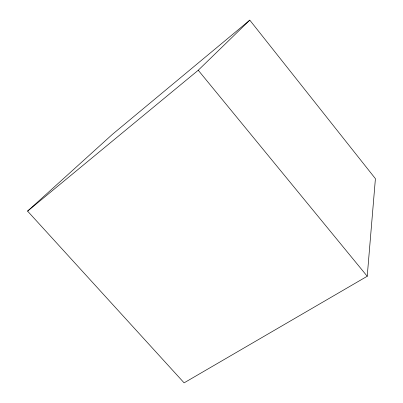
<?xml version="1.0" encoding="UTF-8"?>
<svg xmlns="http://www.w3.org/2000/svg" width="403" height="403" viewBox="0 0 403 403"><rect width="100%" height="100%" fill="white"/><g stroke="black" fill="none" stroke-linecap="round" stroke-linejoin="round"><path stroke-width="0.6" d="M367.224 276.257L375.415 178.67L249.789 20.15L112.508 134.264L27.585 211.112L184.106 382.85L367.224 276.257L198.241 70.248L249.789 20.15M27.585 211.112L198.241 70.248"/></g></svg>
